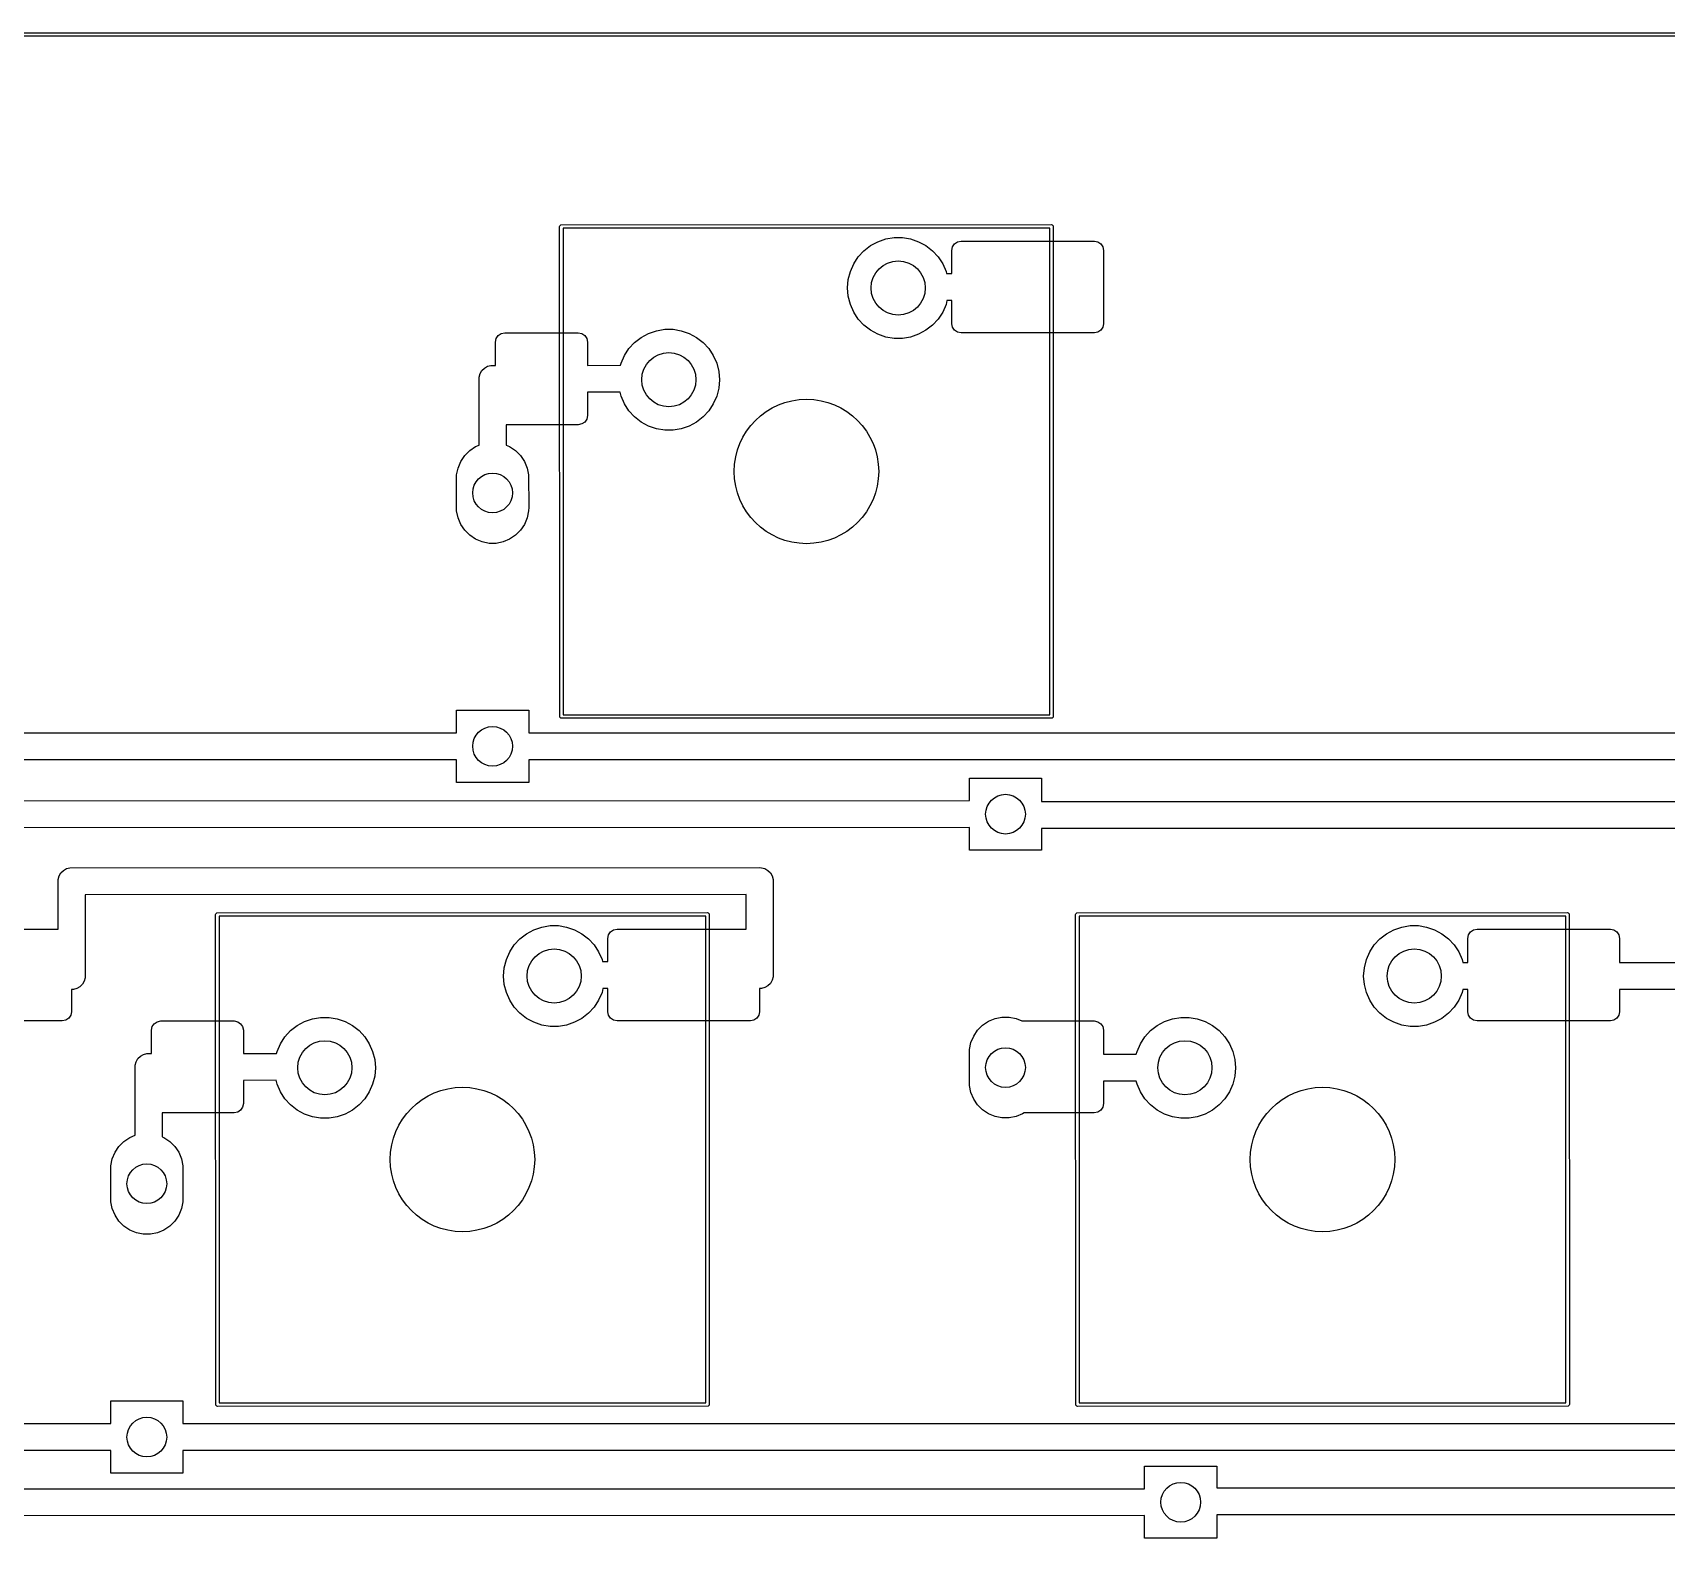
# Model space of a CAD drawing. Extents: x 12 to 499, y -206 to -17.
# Drawn here: x 294.52 to 339.75, y -58.53 to -16.84 of the extents above; entities that cross this region are included whole.
import ezdxf

# ---------------------------------------------------------------- set-up
doc = ezdxf.new("R2010")
doc.units = 0
doc.layers.add('BLACK', color=7, linetype='CONTINUOUS')

msp = doc.modelspace()

# ---------------------------------------------------------------- linework, layer by layer
at = {"layer": 'BLACK', "linetype": 'CONTINUOUS'}
for p, q in [((11.980866, -16.844806), (499.237, -16.841)), ((499.187, -16.937194), (12.046195, -16.940999)), ((309.114846, -22.185866), (309.141906, -22.158806)), ((309.141906, -22.158806), (322.73104, -22.155)), ((322.73104, -22.155), (322.750174, -22.158806)), ((322.750174, -22.158806), (322.777234, -22.185866)), ((309.11104, -22.205), (309.114846, -22.185866)), ((309.114846, -35.794134), (309.11104, -22.205)), ((322.681052, -22.251213), (309.207253, -22.254987)), ((309.207253, -22.254987), (309.211027, -35.728786)), ((317.923666, -22.627917), (318.14236, -22.55284)), ((318.14236, -22.55284), (318.370429, -22.514782)), ((318.370429, -22.514782), (318.601651, -22.514782)), ((318.601651, -22.514782), (318.82972, -22.55284)), ((318.82972, -22.55284), (319.048414, -22.627917)), ((320.128838, -22.634335), (320.22604, -22.615)), ((320.22604, -22.615), (323.91804, -22.615)), ((322.684826, -35.725012), (322.681052, -22.251213)), ((322.777234, -22.185866), (322.78104, -35.775)), ((323.91804, -22.615), (324.015242, -22.634335)), ((317.254777, -23.243674), (317.381243, -23.050102)), ((317.381243, -23.050102), (317.537846, -22.879987)), ((317.537846, -22.879987), (317.720313, -22.737967)), ((317.720313, -22.737967), (317.923666, -22.627917)), ((319.048414, -22.627917), (319.251767, -22.737967)), ((319.251767, -22.737967), (319.434234, -22.879987)), ((319.434234, -22.879987), (319.590837, -23.050102)), ((319.590837, -23.050102), (319.717303, -23.243674)), ((319.97204, -22.869), (319.991375, -22.771798)), ((319.97204, -23.511866), (319.97204, -22.869)), ((319.991375, -22.771798), (320.046435, -22.689395)), ((320.046435, -22.689395), (320.128838, -22.634335)), ((324.015242, -22.634335), (324.097645, -22.689395)), ((324.097645, -22.689395), (324.152705, -22.771798)), ((324.152705, -22.771798), (324.17204, -22.869)), ((324.17204, -22.869), (324.17204, -24.901)), ((317.105134, -23.679568), (317.161896, -23.455421)), ((317.161896, -23.455421), (317.254777, -23.243674)), ((319.717303, -23.243674), (319.810184, -23.455421)), ((319.810184, -23.455421), (319.824511, -23.511997)), ((319.824511, -23.511997), (319.97204, -23.511866)), ((317.08604, -23.91), (317.105134, -23.679568)), ((317.105134, -24.140432), (317.08604, -23.91)), ((317.161896, -24.364579), (317.105134, -24.140432)), ((317.254777, -24.576326), (317.161896, -24.364579)), ((319.810184, -24.364579), (319.717303, -24.576326)), ((319.836965, -24.258821), (319.810184, -24.364579)), ((319.97204, -24.258701), (319.836965, -24.258821)), ((319.97204, -24.901), (319.97204, -24.258701)), ((317.381243, -24.769898), (317.254777, -24.576326)), ((317.537846, -24.940013), (317.381243, -24.769898)), ((319.590837, -24.769898), (319.434234, -24.940013)), ((319.717303, -24.576326), (319.590837, -24.769898)), ((307.34004, -25.409), (307.359375, -25.311798)), ((307.359375, -25.311798), (307.414435, -25.229395)), ((307.414435, -25.229395), (307.496838, -25.174335)), ((307.496838, -25.174335), (307.59404, -25.155)), ((307.59404, -25.155), (309.62604, -25.155)), ((309.62604, -25.155), (309.723242, -25.174335)), ((309.723242, -25.174335), (309.805645, -25.229395)), ((309.805645, -25.229395), (309.860705, -25.311798)), ((309.860705, -25.311798), (309.88004, -25.409)), ((311.187846, -25.419987), (311.370313, -25.277967)), ((311.370313, -25.277967), (311.573666, -25.167917)), ((311.573666, -25.167917), (311.79236, -25.09284)), ((311.79236, -25.09284), (312.020429, -25.054782)), ((312.020429, -25.054782), (312.251651, -25.054782)), ((312.251651, -25.054782), (312.47972, -25.09284)), ((312.47972, -25.09284), (312.698414, -25.167917)), ((312.698414, -25.167917), (312.901767, -25.277967)), ((312.901767, -25.277967), (313.084234, -25.419987)), ((317.720313, -25.082033), (317.537846, -24.940013)), ((317.923666, -25.192083), (317.720313, -25.082033)), ((318.14236, -25.26716), (317.923666, -25.192083)), ((318.370429, -25.305218), (318.14236, -25.26716)), ((318.601651, -25.305218), (318.370429, -25.305218)), ((318.82972, -25.26716), (318.601651, -25.305218)), ((319.048414, -25.192083), (318.82972, -25.26716)), ((319.251767, -25.082033), (319.048414, -25.192083)), ((319.434234, -24.940013), (319.251767, -25.082033)), ((319.991375, -24.998202), (319.97204, -24.901)), ((320.046435, -25.080605), (319.991375, -24.998202)), ((320.128838, -25.135665), (320.046435, -25.080605)), ((320.22604, -25.155), (320.128838, -25.135665)), ((323.91804, -25.155), (320.22604, -25.155)), ((324.015242, -25.135665), (323.91804, -25.155)), ((324.097645, -25.080605), (324.015242, -25.135665)), ((324.152705, -24.998202), (324.097645, -25.080605)), ((324.17204, -24.901), (324.152705, -24.998202)), ((307.34004, -26.052904), (307.34004, -25.409)), ((309.88004, -25.409), (309.88004, -26.052024)), ((310.904777, -25.783674), (311.031243, -25.590102)), ((311.031243, -25.590102), (311.187846, -25.419987)), ((313.084234, -25.419987), (313.240837, -25.590102)), ((313.240837, -25.590102), (313.367303, -25.783674)), ((306.909585, -26.281494), (306.958532, -26.196714)), ((306.958532, -26.196714), (307.027754, -26.127492)), ((307.027754, -26.127492), (307.112534, -26.078545)), ((307.112534, -26.078545), (307.207093, -26.053208)), ((307.207093, -26.053208), (307.34004, -26.052904)), ((309.88004, -26.052024), (310.79777, -26.0512)), ((310.79777, -26.0512), (310.811896, -25.995421)), ((310.811896, -25.995421), (310.904777, -25.783674)), ((313.367303, -25.783674), (313.460184, -25.995421)), ((313.460184, -25.995421), (313.516946, -26.219568)), ((313.516946, -26.219568), (313.53604, -26.45)), ((306.88104, -26.425), (306.884248, -26.376053)), ((306.882876, -28.262389), (306.88104, -26.425)), ((306.884248, -26.376053), (306.909585, -26.281494)), ((313.516946, -26.680432), (313.460184, -26.904579)), ((313.53604, -26.45), (313.516946, -26.680432)), ((310.784918, -26.798048), (309.88004, -26.79886)), ((309.88004, -26.79886), (309.88004, -27.441)), ((310.811896, -26.904579), (310.784918, -26.798048)), ((310.904777, -27.116326), (310.811896, -26.904579)), ((311.031243, -27.309898), (310.904777, -27.116326)), ((313.367303, -27.116326), (313.240837, -27.309898)), ((313.460184, -26.904579), (313.367303, -27.116326)), ((309.860705, -27.538202), (309.805645, -27.620605)), ((309.88004, -27.441), (309.860705, -27.538202)), ((311.187846, -27.480013), (311.031243, -27.309898)), ((311.370313, -27.622033), (311.187846, -27.480013)), ((313.084234, -27.480013), (312.901767, -27.622033)), ((313.240837, -27.309898), (313.084234, -27.480013)), ((309.62604, -27.695), (307.629151, -27.695)), ((307.629151, -27.695), (307.629717, -28.262602)), ((309.723242, -27.675665), (309.62604, -27.695)), ((309.805645, -27.620605), (309.723242, -27.675665)), ((311.573666, -27.732083), (311.370313, -27.622033)), ((311.79236, -27.80716), (311.573666, -27.732083)), ((312.020429, -27.845218), (311.79236, -27.80716)), ((312.251651, -27.845218), (312.020429, -27.845218)), ((312.47972, -27.80716), (312.251651, -27.845218)), ((312.698414, -27.732083), (312.47972, -27.80716)), ((312.901767, -27.622033), (312.698414, -27.732083)), ((306.48303, -28.550607), (306.621647, -28.41199)), ((306.621647, -28.41199), (306.784643, -28.303079)), ((306.784643, -28.303079), (306.882876, -28.262389)), ((307.629717, -28.262602), (307.727437, -28.303079)), ((307.727437, -28.303079), (307.890433, -28.41199)), ((307.890433, -28.41199), (308.02905, -28.550607)), ((306.260855, -29.086983), (306.2991, -28.894715)), ((306.2991, -28.894715), (306.374119, -28.713603)), ((306.374119, -28.713603), (306.48303, -28.550607)), ((308.02905, -28.550607), (308.137961, -28.713603)), ((308.137961, -28.713603), (308.21298, -28.894715)), ((308.21298, -28.894715), (308.251225, -29.086983)), ((306.25604, -29.185), (306.260855, -29.086983)), ((306.260855, -30.083017), (306.25604, -29.185)), ((308.251225, -29.086983), (308.25604, -29.985)), ((306.2991, -30.275285), (306.260855, -30.083017)), ((306.374119, -30.456397), (306.2991, -30.275285)), ((308.21298, -30.275285), (308.137961, -30.456397)), ((308.251225, -30.083017), (308.21298, -30.275285)), ((308.25604, -29.985), (308.251225, -30.083017)), ((306.48303, -30.619393), (306.374119, -30.456397)), ((306.621647, -30.75801), (306.48303, -30.619393)), ((308.02905, -30.619393), (307.890433, -30.75801)), ((308.137961, -30.456397), (308.02905, -30.619393)), ((306.784643, -30.866921), (306.621647, -30.75801)), ((306.965755, -30.94194), (306.784643, -30.866921)), ((307.158023, -30.980185), (306.965755, -30.94194)), ((307.354057, -30.980185), (307.158023, -30.980185)), ((307.546325, -30.94194), (307.354057, -30.980185)), ((307.727437, -30.866921), (307.546325, -30.94194)), ((307.890433, -30.75801), (307.727437, -30.866921)), ((306.25604, -36.225084), (306.25604, -35.6)), ((306.25604, -35.6), (308.25604, -35.6)), ((308.25604, -35.6), (308.25604, -36.228119)), ((309.211027, -35.728786), (322.684826, -35.725012)), ((309.141906, -35.821194), (309.114846, -35.794134)), ((309.16104, -35.825), (309.141906, -35.821194)), ((322.750174, -35.821194), (309.16104, -35.825)), ((322.777234, -35.794134), (322.750174, -35.821194)), ((322.78104, -35.775), (322.777234, -35.794134)), ((270.15607, -36.228119), (306.25604, -36.225084)), ((308.25604, -36.228119), (344.35602, -36.225084)), ((306.25604, -36.97188), (270.15607, -36.974915)), ((306.25604, -37.6), (306.25604, -36.97188)), ((344.35602, -36.97188), (308.25604, -36.974915)), ((308.25604, -36.974915), (308.25604, -37.6)), ((320.457658, -38.104074), (320.457658, -37.479)), ((320.457658, -37.479), (322.457658, -37.479)), ((322.457658, -37.479), (322.457658, -38.132543)), ((308.25604, -37.6), (306.25604, -37.6)), ((279.684058, -38.107129), (320.457658, -38.104074)), ((322.457658, -38.132543), (372.680058, -38.129461)), ((320.457658, -38.85087), (279.684058, -38.853925)), ((320.457658, -39.479), (320.457658, -38.85087)), ((372.680058, -38.876256), (322.457658, -38.879338)), ((322.457658, -38.879338), (322.457658, -39.479)), ((322.457658, -39.479), (320.457658, -39.479)), ((295.228666, -40.284253), (295.254003, -40.189694)), ((295.254003, -40.189694), (295.30295, -40.104914)), ((295.30295, -40.104914), (295.372172, -40.035692)), ((295.372172, -40.035692), (295.456952, -39.986745)), ((295.456952, -39.986745), (295.551511, -39.961408)), ((295.551511, -39.961408), (314.650458, -39.9582)), ((314.650458, -39.9582), (314.699405, -39.961408)), ((314.699405, -39.961408), (314.793964, -39.986745)), ((314.793964, -39.986745), (314.878744, -40.035692)), ((314.878744, -40.035692), (314.947966, -40.104914)), ((314.947966, -40.104914), (314.996913, -40.189694)), ((314.996913, -40.189694), (315.02225, -40.284253)), ((295.225458, -40.3332), (295.228666, -40.284253)), ((295.227055, -41.664997), (295.225458, -40.3332)), ((314.275908, -40.705063), (295.972758, -40.708137)), ((295.972758, -40.708137), (295.975458, -42.959997)), ((314.27707, -41.664997), (314.275908, -40.705063)), ((315.02225, -40.284253), (315.025458, -42.934997)), ((299.58596, -41.254997), (299.589766, -41.235863)), ((299.589766, -54.844131), (299.58596, -41.254997)), ((299.589766, -41.235863), (299.616826, -41.208803)), ((299.616826, -41.208803), (313.20596, -41.204997)), ((313.155972, -41.30121), (299.682173, -41.304984)), ((299.682173, -41.304984), (299.685947, -54.778783)), ((308.398586, -41.677914), (308.61728, -41.602837)), ((308.61728, -41.602837), (308.845349, -41.564779)), ((308.845349, -41.564779), (309.076571, -41.564779)), ((309.076571, -41.564779), (309.30464, -41.602837)), ((309.30464, -41.602837), (309.523334, -41.677914)), ((313.159746, -54.775009), (313.155972, -41.30121)), ((313.20596, -41.204997), (313.225094, -41.208803)), ((313.225094, -41.208803), (313.252154, -41.235863)), ((313.252154, -41.235863), (313.25596, -54.824997)), ((323.39846, -41.254997), (323.402266, -41.235863)), ((323.402266, -54.844131), (323.39846, -41.254997)), ((323.402266, -41.235863), (323.429326, -41.208803)), ((323.429326, -41.208803), (337.01846, -41.204997)), ((336.968472, -41.30121), (323.494673, -41.304984)), ((323.494673, -41.304984), (323.498447, -54.778783)), ((332.211086, -41.677914), (332.42978, -41.602837)), ((332.42978, -41.602837), (332.657849, -41.564779)), ((332.657849, -41.564779), (332.889071, -41.564779)), ((332.889071, -41.564779), (333.11714, -41.602837)), ((333.11714, -41.602837), (333.335834, -41.677914)), ((336.972246, -54.775009), (336.968472, -41.30121)), ((337.01846, -41.204997), (337.037594, -41.208803)), ((337.037594, -41.208803), (337.064654, -41.235863)), ((337.064654, -41.235863), (337.06846, -54.824997)), ((291.65097, -41.664997), (295.227055, -41.664997)), ((307.856163, -42.100099), (308.012766, -41.929984)), ((308.012766, -41.929984), (308.195233, -41.787964)), ((308.195233, -41.787964), (308.398586, -41.677914)), ((309.523334, -41.677914), (309.726687, -41.787964)), ((309.726687, -41.787964), (309.909154, -41.929984)), ((309.909154, -41.929984), (310.065757, -42.100099)), ((310.44696, -41.918997), (310.466295, -41.821795)), ((310.44696, -42.561863), (310.44696, -41.918997)), ((310.466295, -41.821795), (310.521355, -41.739392)), ((310.521355, -41.739392), (310.603758, -41.684332)), ((310.603758, -41.684332), (310.70096, -41.664997)), ((310.70096, -41.664997), (314.27707, -41.664997)), ((331.668663, -42.100099), (331.825266, -41.929984)), ((331.825266, -41.929984), (332.007733, -41.787964)), ((332.007733, -41.787964), (332.211086, -41.677914)), ((333.335834, -41.677914), (333.539187, -41.787964)), ((333.539187, -41.787964), (333.721654, -41.929984)), ((333.721654, -41.929984), (333.878257, -42.100099)), ((334.25946, -41.918997), (334.278795, -41.821795)), ((334.25946, -42.588032), (334.25946, -41.918997)), ((334.278795, -41.821795), (334.333855, -41.739392)), ((334.333855, -41.739392), (334.416258, -41.684332)), ((334.416258, -41.684332), (334.51346, -41.664997)), ((334.51346, -41.664997), (338.20546, -41.664997)), ((338.20546, -41.664997), (338.302662, -41.684332)), ((338.302662, -41.684332), (338.385065, -41.739392)), ((338.385065, -41.739392), (338.440125, -41.821795)), ((338.440125, -41.821795), (338.45946, -41.918997)), ((338.45946, -41.918997), (338.45946, -42.587562)), ((307.580054, -42.729565), (307.636816, -42.505418)), ((307.636816, -42.505418), (307.729697, -42.293671)), ((307.729697, -42.293671), (307.856163, -42.100099)), ((310.065757, -42.100099), (310.192223, -42.293671)), ((310.192223, -42.293671), (310.285104, -42.505418)), ((310.285104, -42.505418), (310.299431, -42.561994)), ((331.392554, -42.729565), (331.449316, -42.505418)), ((331.449316, -42.505418), (331.542197, -42.293671)), ((331.542197, -42.293671), (331.668663, -42.100099)), ((333.878257, -42.100099), (334.004723, -42.293671)), ((334.004723, -42.293671), (334.097604, -42.505418)), ((334.097604, -42.505418), (334.118529, -42.588048)), ((295.975458, -42.959997), (295.97225, -43.008944)), ((307.56096, -42.959997), (307.580054, -42.729565)), ((307.580054, -43.190429), (307.56096, -42.959997)), ((310.299431, -42.561994), (310.44696, -42.561863)), ((315.025458, -42.934997), (315.02225, -42.983944)), ((331.37346, -42.959997), (331.392554, -42.729565)), ((331.392554, -43.190429), (331.37346, -42.959997)), ((334.118529, -42.588048), (334.25946, -42.588032)), ((338.45946, -42.587562), (360.004135, -42.585147)), ((295.649405, -43.331789), (295.59697, -43.331818)), ((295.59697, -43.331818), (295.59697, -43.950997)), ((295.743964, -43.306452), (295.649405, -43.331789)), ((295.828744, -43.257505), (295.743964, -43.306452)), ((295.897966, -43.188283), (295.828744, -43.257505)), ((295.946913, -43.103503), (295.897966, -43.188283)), ((295.97225, -43.008944), (295.946913, -43.103503)), ((307.636816, -43.414576), (307.580054, -43.190429)), ((307.729697, -43.626323), (307.636816, -43.414576)), ((310.285104, -43.414576), (310.192223, -43.626323)), ((310.311885, -43.308818), (310.285104, -43.414576)), ((310.44696, -43.308698), (310.311885, -43.308818)), ((310.44696, -43.950997), (310.44696, -43.308698)), ((314.699405, -43.306789), (314.64696, -43.306867)), ((314.64696, -43.306867), (314.64696, -43.950997)), ((314.793964, -43.281452), (314.699405, -43.306789)), ((314.878744, -43.232505), (314.793964, -43.281452)), ((314.947966, -43.163283), (314.878744, -43.232505)), ((314.996913, -43.078503), (314.947966, -43.163283)), ((315.02225, -42.983944), (314.996913, -43.078503)), ((331.449316, -43.414576), (331.392554, -43.190429)), ((331.542197, -43.626323), (331.449316, -43.414576)), ((334.097604, -43.414576), (334.004723, -43.626323)), ((334.117794, -43.334846), (334.097604, -43.414576)), ((334.25946, -43.33483), (334.117794, -43.334846)), ((334.25946, -43.950997), (334.25946, -43.33483)), ((360.0034, -43.331945), (338.45946, -43.334359)), ((338.45946, -43.334359), (338.45946, -43.950997)), ((307.856163, -43.819895), (307.729697, -43.626323)), ((308.012766, -43.99001), (307.856163, -43.819895)), ((310.065757, -43.819895), (309.909154, -43.99001)), ((310.192223, -43.626323), (310.065757, -43.819895)), ((331.668663, -43.819895), (331.542197, -43.626323)), ((331.825266, -43.99001), (331.668663, -43.819895)), ((333.878257, -43.819895), (333.721654, -43.99001)), ((334.004723, -43.626323), (333.878257, -43.819895)), ((295.34297, -44.204997), (291.65097, -44.204997)), ((295.440172, -44.185662), (295.34297, -44.204997)), ((295.522575, -44.130602), (295.440172, -44.185662)), ((295.577635, -44.048199), (295.522575, -44.130602)), ((295.59697, -43.950997), (295.577635, -44.048199)), ((297.834295, -44.361795), (297.889355, -44.279392)), ((297.889355, -44.279392), (297.971758, -44.224332)), ((297.971758, -44.224332), (298.06896, -44.204997)), ((298.06896, -44.204997), (300.10096, -44.204997)), ((300.10096, -44.204997), (300.198162, -44.224332)), ((300.198162, -44.224332), (300.280565, -44.279392)), ((300.280565, -44.279392), (300.335625, -44.361795)), ((301.845233, -44.327964), (302.048586, -44.217914)), ((302.048586, -44.217914), (302.26728, -44.142837)), ((302.26728, -44.142837), (302.495349, -44.104779)), ((302.495349, -44.104779), (302.726571, -44.104779)), ((302.726571, -44.104779), (302.95464, -44.142837)), ((302.95464, -44.142837), (303.173334, -44.217914)), ((303.173334, -44.217914), (303.376687, -44.327964)), ((308.195233, -44.13203), (308.012766, -43.99001)), ((308.398586, -44.24208), (308.195233, -44.13203)), ((308.61728, -44.317157), (308.398586, -44.24208)), ((308.845349, -44.355215), (308.61728, -44.317157)), ((309.30464, -44.317157), (309.076571, -44.355215)), ((309.523334, -44.24208), (309.30464, -44.317157)), ((309.726687, -44.13203), (309.523334, -44.24208)), ((309.909154, -43.99001), (309.726687, -44.13203)), ((310.466295, -44.048199), (310.44696, -43.950997)), ((310.521355, -44.130602), (310.466295, -44.048199)), ((310.603758, -44.185662), (310.521355, -44.130602)), ((310.70096, -44.204997), (310.603758, -44.185662)), ((314.39296, -44.204997), (310.70096, -44.204997)), ((314.490162, -44.185662), (314.39296, -44.204997)), ((314.572565, -44.130602), (314.490162, -44.185662)), ((314.627625, -44.048199), (314.572565, -44.130602)), ((314.64696, -43.950997), (314.627625, -44.048199)), ((320.684648, -44.459607), (320.823265, -44.32099)), ((320.823265, -44.32099), (320.986261, -44.212079)), ((320.986261, -44.212079), (321.167373, -44.13706)), ((321.167373, -44.13706), (321.359641, -44.098815)), ((321.359641, -44.098815), (321.555675, -44.098815)), ((321.555675, -44.098815), (321.747943, -44.13706)), ((321.747943, -44.13706), (321.911958, -44.204997)), ((321.911958, -44.204997), (323.91346, -44.204997)), ((323.91346, -44.204997), (324.010662, -44.224332)), ((324.010662, -44.224332), (324.093065, -44.279392)), ((324.093065, -44.279392), (324.148125, -44.361795)), ((325.657733, -44.327964), (325.861086, -44.217914)), ((325.861086, -44.217914), (326.07978, -44.142837)), ((326.07978, -44.142837), (326.307849, -44.104779)), ((326.307849, -44.104779), (326.539071, -44.104779)), ((326.539071, -44.104779), (326.76714, -44.142837)), ((326.76714, -44.142837), (326.985834, -44.217914)), ((326.985834, -44.217914), (327.189187, -44.327964)), ((332.007733, -44.13203), (331.825266, -43.99001)), ((332.211086, -44.24208), (332.007733, -44.13203)), ((332.42978, -44.317157), (332.211086, -44.24208)), ((332.657849, -44.355215), (332.42978, -44.317157)), ((333.11714, -44.317157), (332.889071, -44.355215)), ((333.335834, -44.24208), (333.11714, -44.317157)), ((333.539187, -44.13203), (333.335834, -44.24208)), ((333.721654, -43.99001), (333.539187, -44.13203)), ((334.278795, -44.048199), (334.25946, -43.950997)), ((334.333855, -44.130602), (334.278795, -44.048199)), ((334.416258, -44.185662), (334.333855, -44.130602)), ((334.51346, -44.204997), (334.416258, -44.185662)), ((338.20546, -44.204997), (334.51346, -44.204997)), ((338.302662, -44.185662), (338.20546, -44.204997)), ((338.385065, -44.130602), (338.302662, -44.185662)), ((338.440125, -44.048199), (338.385065, -44.130602)), ((338.45946, -43.950997), (338.440125, -44.048199)), ((297.81496, -44.458997), (297.834295, -44.361795)), ((297.81496, -45.102907), (297.81496, -44.458997)), ((300.335625, -44.361795), (300.35496, -44.458997)), ((300.35496, -44.458997), (300.35496, -45.102021)), ((301.379697, -44.833671), (301.506163, -44.640099)), ((301.506163, -44.640099), (301.662766, -44.469984)), ((301.662766, -44.469984), (301.845233, -44.327964)), ((303.376687, -44.327964), (303.559154, -44.469984)), ((303.559154, -44.469984), (303.715757, -44.640099)), ((303.715757, -44.640099), (303.842223, -44.833671)), ((309.076571, -44.355215), (308.845349, -44.355215)), ((320.500718, -44.803715), (320.575737, -44.622603)), ((320.575737, -44.622603), (320.684648, -44.459607)), ((324.148125, -44.361795), (324.16746, -44.458997)), ((324.16746, -44.458997), (324.16746, -45.12644)), ((325.192197, -44.833671), (325.318663, -44.640099)), ((325.318663, -44.640099), (325.475266, -44.469984)), ((325.475266, -44.469984), (325.657733, -44.327964)), ((327.189187, -44.327964), (327.371654, -44.469984)), ((327.371654, -44.469984), (327.528257, -44.640099)), ((327.528257, -44.640099), (327.654723, -44.833671)), ((332.889071, -44.355215), (332.657849, -44.355215)), ((297.43655, -45.246711), (297.505772, -45.177489)), ((297.505772, -45.177489), (297.590552, -45.128542)), ((297.590552, -45.128542), (297.685111, -45.103205)), ((297.685111, -45.103205), (297.81496, -45.102907)), ((300.35496, -45.102021), (301.27269, -45.101197)), ((301.27269, -45.101197), (301.286816, -45.045418)), ((301.286816, -45.045418), (301.379697, -44.833671)), ((303.842223, -44.833671), (303.935104, -45.045418)), ((303.935104, -45.045418), (303.991866, -45.269565)), ((320.457658, -45.094), (320.462473, -44.995983)), ((320.462473, -45.992017), (320.457658, -45.094)), ((320.462473, -44.995983), (320.500718, -44.803715)), ((324.16746, -45.12644), (325.078945, -45.125857)), ((325.078945, -45.125857), (325.099316, -45.045418)), ((325.099316, -45.045418), (325.192197, -44.833671)), ((327.654723, -44.833671), (327.747604, -45.045418)), ((327.747604, -45.045418), (327.804366, -45.269565)), ((297.359058, -45.474997), (297.362266, -45.42605)), ((297.360863, -47.366959), (297.359058, -45.474997)), ((297.362266, -45.42605), (297.387603, -45.331491)), ((297.387603, -45.331491), (297.43655, -45.246711)), ((303.991866, -45.269565), (304.01096, -45.499997)), ((304.01096, -45.499997), (303.991866, -45.730429)), ((327.804366, -45.269565), (327.82346, -45.499997)), ((327.82346, -45.499997), (327.804366, -45.730429)), ((301.259838, -45.848045), (300.35496, -45.848857)), ((300.35496, -45.848857), (300.35496, -46.490997)), ((301.286816, -45.954576), (301.259838, -45.848045)), ((301.379697, -46.166323), (301.286816, -45.954576)), ((303.935104, -45.954576), (303.842223, -46.166323)), ((303.991866, -45.730429), (303.935104, -45.954576)), ((320.500718, -46.184285), (320.462473, -45.992017)), ((325.078577, -45.87268), (324.16746, -45.873263)), ((324.16746, -45.873263), (324.16746, -46.490997)), ((325.099316, -45.954576), (325.078577, -45.87268)), ((325.192197, -46.166323), (325.099316, -45.954576)), ((327.747604, -45.954576), (327.654723, -46.166323)), ((327.804366, -45.730429), (327.747604, -45.954576)), ((300.335625, -46.588199), (300.280565, -46.670602)), ((300.35496, -46.490997), (300.335625, -46.588199)), ((301.506163, -46.359895), (301.379697, -46.166323)), ((301.662766, -46.53001), (301.506163, -46.359895)), ((301.845233, -46.67203), (301.662766, -46.53001)), ((303.559154, -46.53001), (303.376687, -46.67203)), ((303.715757, -46.359895), (303.559154, -46.53001)), ((303.842223, -46.166323), (303.715757, -46.359895)), ((320.575737, -46.365397), (320.500718, -46.184285)), ((320.684648, -46.528393), (320.575737, -46.365397)), ((320.823265, -46.66701), (320.684648, -46.528393)), ((324.148125, -46.588199), (324.093065, -46.670602)), ((324.16746, -46.490997), (324.148125, -46.588199)), ((325.318663, -46.359895), (325.192197, -46.166323)), ((325.475266, -46.53001), (325.318663, -46.359895)), ((325.657733, -46.67203), (325.475266, -46.53001)), ((327.371654, -46.53001), (327.189187, -46.67203)), ((327.528257, -46.359895), (327.371654, -46.53001)), ((327.654723, -46.166323), (327.528257, -46.359895)), ((300.10096, -46.744997), (298.107109, -46.744997)), ((298.107109, -46.744997), (298.107743, -47.409247)), ((300.198162, -46.725662), (300.10096, -46.744997)), ((300.280565, -46.670602), (300.198162, -46.725662)), ((302.048586, -46.78208), (301.845233, -46.67203)), ((302.26728, -46.857157), (302.048586, -46.78208)), ((302.495349, -46.895215), (302.26728, -46.857157)), ((302.726571, -46.895215), (302.495349, -46.895215)), ((302.95464, -46.857157), (302.726571, -46.895215)), ((303.173334, -46.78208), (302.95464, -46.857157)), ((303.376687, -46.67203), (303.173334, -46.78208)), ((320.986261, -46.775921), (320.823265, -46.66701)), ((321.167373, -46.85094), (320.986261, -46.775921)), ((321.359641, -46.889185), (321.167373, -46.85094)), ((321.555675, -46.889185), (321.359641, -46.889185)), ((321.747943, -46.85094), (321.555675, -46.889185)), ((321.929055, -46.775921), (321.747943, -46.85094)), ((321.975336, -46.744997), (321.929055, -46.775921)), ((323.91346, -46.744997), (321.975336, -46.744997)), ((324.010662, -46.725662), (323.91346, -46.744997)), ((324.093065, -46.670602), (324.010662, -46.725662)), ((325.861086, -46.78208), (325.657733, -46.67203)), ((326.07978, -46.857157), (325.861086, -46.78208)), ((326.307849, -46.895215), (326.07978, -46.857157)), ((326.539071, -46.895215), (326.307849, -46.895215)), ((326.76714, -46.857157), (326.539071, -46.895215)), ((326.985834, -46.78208), (326.76714, -46.857157)), ((327.189187, -46.67203), (326.985834, -46.78208)), ((297.048865, -47.53759), (297.211861, -47.428679)), ((297.211861, -47.428679), (297.360863, -47.366959)), ((298.107743, -47.409247), (298.154655, -47.428679)), ((298.154655, -47.428679), (298.317651, -47.53759)), ((296.726318, -48.020315), (296.801337, -47.839203)), ((296.801337, -47.839203), (296.910248, -47.676207)), ((296.910248, -47.676207), (297.048865, -47.53759)), ((298.317651, -47.53759), (298.456268, -47.676207)), ((298.456268, -47.676207), (298.565179, -47.839203)), ((298.565179, -47.839203), (298.640198, -48.020315)), ((296.683258, -48.3106), (296.688073, -48.212583)), ((296.688073, -49.208617), (296.683258, -48.3106)), ((296.688073, -48.212583), (296.726318, -48.020315)), ((298.640198, -48.020315), (298.678443, -48.212583)), ((298.678443, -48.212583), (298.683258, -49.1106)), ((296.726318, -49.400885), (296.688073, -49.208617)), ((298.678443, -49.208617), (298.640198, -49.400885)), ((298.683258, -49.1106), (298.678443, -49.208617)), ((296.801337, -49.581997), (296.726318, -49.400885)), ((296.910248, -49.744993), (296.801337, -49.581997)), ((297.048865, -49.88361), (296.910248, -49.744993)), ((298.456268, -49.744993), (298.317651, -49.88361)), ((298.565179, -49.581997), (298.456268, -49.744993)), ((298.640198, -49.400885), (298.565179, -49.581997)), ((297.211861, -49.992521), (297.048865, -49.88361)), ((297.392973, -50.06754), (297.211861, -49.992521)), ((297.585241, -50.105785), (297.392973, -50.06754)), ((297.781275, -50.105785), (297.585241, -50.105785)), ((297.973543, -50.06754), (297.781275, -50.105785)), ((298.154655, -49.992521), (297.973543, -50.06754)), ((298.317651, -49.88361), (298.154655, -49.992521)), ((296.683258, -55.350683), (296.683258, -54.7256)), ((296.683258, -54.7256), (298.683258, -54.7256)), ((298.683258, -54.7256), (298.683258, -55.353743)), ((299.616826, -54.871191), (299.589766, -54.844131)), ((299.63596, -54.874997), (299.616826, -54.871191)), ((313.225094, -54.871191), (299.63596, -54.874997)), ((299.685947, -54.778783), (313.159746, -54.775009)), ((313.252154, -54.844131), (313.225094, -54.871191)), ((313.25596, -54.824997), (313.252154, -54.844131)), ((323.429326, -54.871191), (323.402266, -54.844131)), ((323.44846, -54.874997), (323.429326, -54.871191)), ((337.037594, -54.871191), (323.44846, -54.874997)), ((323.498447, -54.778783), (336.972246, -54.775009)), ((337.064654, -54.844131), (337.037594, -54.871191)), ((337.06846, -54.824997), (337.064654, -54.844131)), ((260.516058, -55.353719), (296.683258, -55.350683)), ((298.683258, -55.353743), (349.007258, -55.350661)), ((296.683258, -56.09748), (260.516058, -56.100516)), ((296.683258, -56.7256), (296.683258, -56.09748)), ((349.007258, -56.097456), (298.683258, -56.100538)), ((298.683258, -56.100538), (298.683258, -56.7256)), ((325.309058, -57.154084), (325.309058, -56.529)), ((325.309058, -56.529), (327.309058, -56.529)), ((327.309058, -56.529), (327.309058, -57.131719)), ((298.683258, -56.7256), (296.683258, -56.7256)), ((289.234458, -57.157119), (325.309058, -57.154084)), ((327.309058, -57.131719), (363.383658, -57.128684)), ((363.383658, -57.87548), (327.309058, -57.878515)), ((327.309058, -57.878515), (327.309058, -58.529)), ((325.309058, -57.90088), (289.234458, -57.903915)), ((325.309058, -58.529), (325.309058, -57.90088)), ((327.309058, -58.529), (325.309058, -58.529))]:
    msp.add_line(p, q, dxfattribs=at)
at = {"layer": 'BLACK'}
for centre, radius in [((318.48604, -23.91), 0.75), ((312.13604, -26.45), 0.75), ((315.94604, -28.99), 2), ((315.94604, -28.99), 2), ((307.25604, -29.585), 0.55), ((307.25604, -36.6), 0.55), ((321.457658, -38.479), 0.55), ((308.96096, -42.959997), 0.75), ((332.77346, -42.959997), 0.75), ((302.61096, -45.499997), 0.75), ((326.42346, -45.499997), 0.75), ((321.457658, -45.494), 0.55), ((306.42096, -48.039997), 2), ((330.23346, -48.039997), 2), ((297.683258, -48.7106), 0.55), ((297.683258, -55.7256), 0.55), ((326.309058, -57.529), 0.55)]:
    msp.add_circle(centre, radius, dxfattribs=at)

doc.saveas('drawing.dxf')
